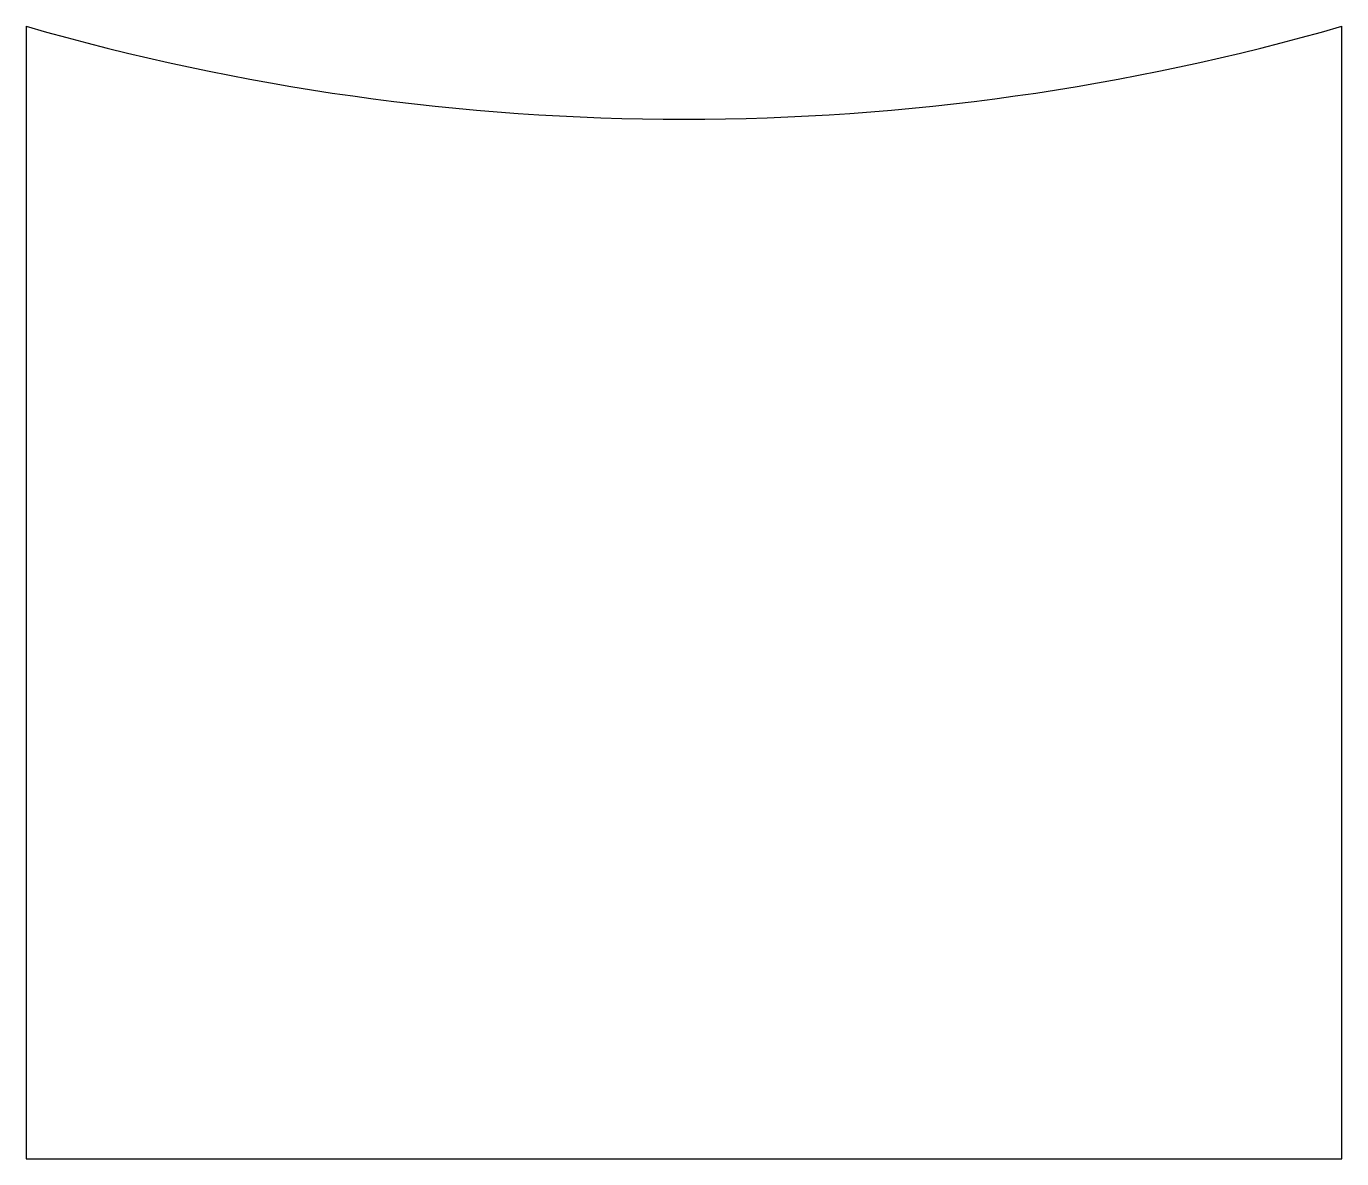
# Model space of a CAD drawing. Extents: x -1.39 to 1.39, y 0.12 to 2.5.
import ezdxf

# ---------------------------------------------------------------- set-up
doc = ezdxf.new("R2010")
doc.units = 0
doc.header["$MEASUREMENT"] = 0
doc.layers.add('MODELSKETCH_VISIBLE', color=7, linetype='CONTINUOUS')

msp = doc.modelspace()

# ---------------------------------------------------------------- linework, layer by layer
at = {"layer": 'MODELSKETCH_VISIBLE'}
for p, q in [((-1.385, 2.5), (-1.385, 0.115)), ((1.385, 0.115), (1.385, 2.5)), ((-1.385, 0.115), (1.385, 0.115))]:
    msp.add_line(p, q, dxfattribs=at)
msp.add_arc((0, 7.3043), 5, 253.9188, 286.0812, dxfattribs=at)

doc.saveas('drawing.dxf')
